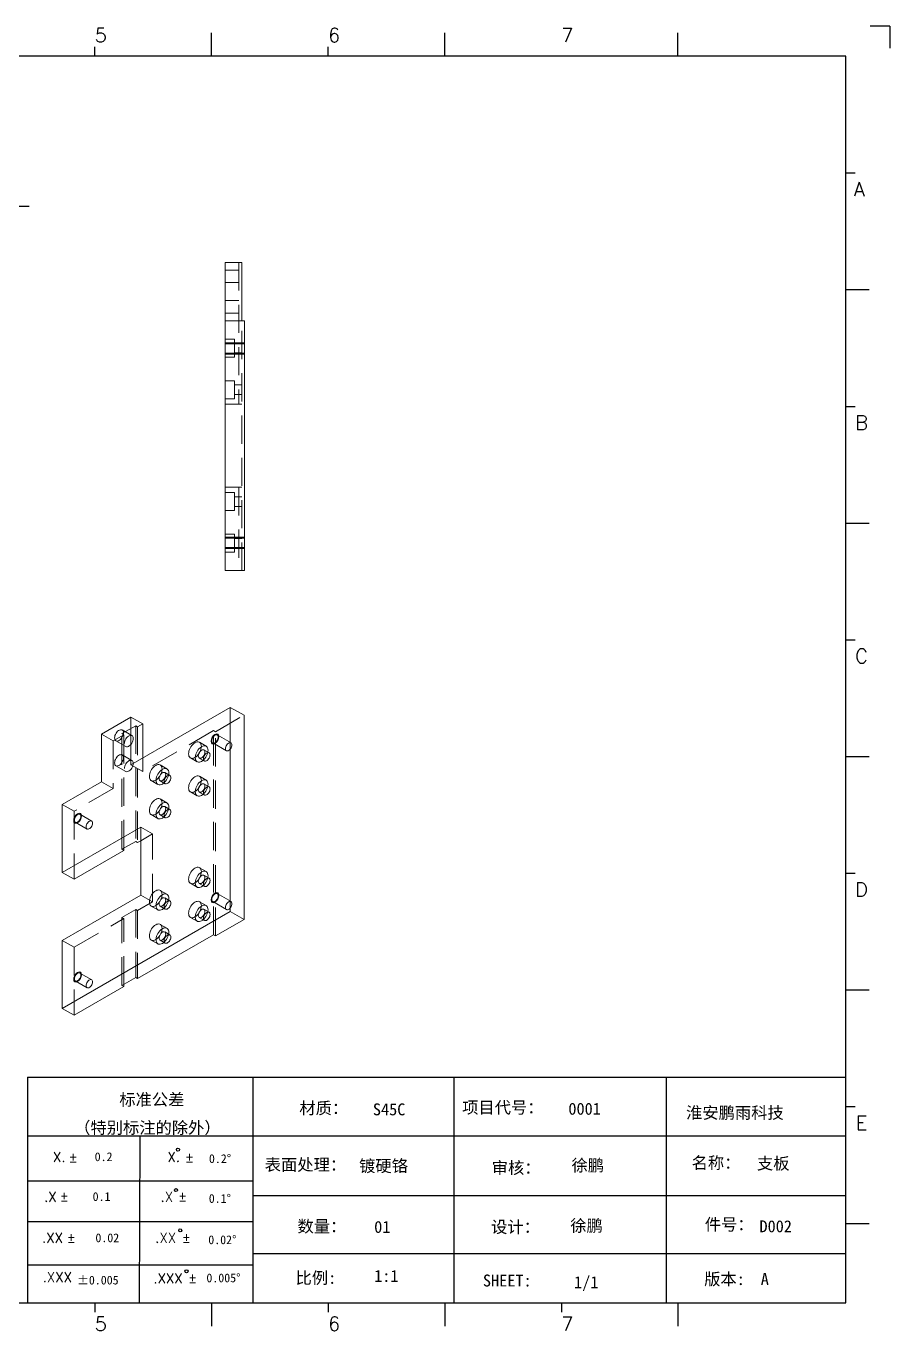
# Model space of a CAD drawing. Extents: x 83 to 30050, y -7164 to 695.
# Drawn here: x 13076.2 to 13387.5, y -3796 to -3326.2 of the extents above; entities that cross this region are included whole.
import ezdxf
from ezdxf.enums import TextEntityAlignment as Align

# ---------------------------------------------------------------- set-up
doc = ezdxf.new("R2010")
doc.units = 0
doc.header["$LTSCALE"] = 8
doc.header["$MEASUREMENT"] = 0
doc.linetypes.add('HIDDEN', pattern=[1.905, 1.27, -0.635])
doc.layers.get('0').update_dxf_attribs({"linetype": 'CONTINUOUS'})
doc.layers.add('41', color=3, linetype='CONTINUOUS')
doc.layers.add('dim', color=82, linetype='CONTINUOUS', lineweight=9)
doc.styles.add('SIMPLEX', font='SIMPLEX')
doc.styles.get("Standard").update_dxf_attribs({"font": '', "height": 4})
doc.styles.get('Standard').set_extended_font_data('SimSun')
doc.dimstyles.new('ISO-25', dxfattribs={"dimtxt": 6, "dimasz": 2.5, "dimexe": 1.25, "dimexo": 0.625, "dimtad": 1, "dimdec": 1, "dimzin": 1, "dimdsep": 46, "dimtxsty": 'Standard', "dimcen": 2.5, "dimadec": 0, "dimazin": 0, "dimtm": 1e-09, "dimtfac": 1, "dimtdec": 1, "dimtmove": 0, "dimatfit": 3, "dimfxl": 1, "dimtolj": 1, "dimtzin": 0, "dimarcsym": 0})

# ---------------------------------------------------------------- blocks, each defined once
blk = doc.blocks.new('A$C0BB32EA6')
at = {"layer": '41', "linetype": 'Continuous'}
for q in [(623.79, 437.94), (630.37, 430.59)]:
    blk.add_line((630.37, 437.94), q, dxfattribs=at)
at = {"layer": '41'}
for p, q in [((402.96, 427.84), (402.96, 435.66)), ((481.15, 427.84), (481.15, 435.66)), ((559.34, 427.84), (559.34, 435.66)), ((363.87, 427.84), (363.87, 430.97)), ((442.06, 427.84), (442.06, 430.97)), ((615.63, 427.84), (12.02, 427.84)), ((615.63, 10.32), (615.63, 427.84)), ((615.63, 388.75), (618.76, 388.75)), ((615.63, 349.66), (623.45, 349.66)), ((615.63, 310.56), (618.76, 310.56)), ((615.63, 271.47), (623.45, 271.47)), ((615.63, 232.37), (618.76, 232.37)), ((615.63, 193.28), (623.45, 193.28)), ((615.63, 154.18), (618.76, 154.18)), ((615.63, 115.09), (623.45, 115.09)), ((341.34, 85.85), (615.63, 85.85)), ((341.34, 85.85), (341.34, 10.32)), ((416.87, 85.85), (416.87, 10.32)), ((484.16, 85.85), (484.16, 10.32)), ((555.4, 85.7), (555.4, 10.17)), ((615.63, 76), (618.76, 76)), ((615.63, 66.14), (341.34, 66.14)), ((378.86, 10.02), (379.1, 65.84)), ((341.34, 51.12), (416.87, 51.12)), ((615.63, 46.17), (416.87, 46.17)), ((341.34, 37.5), (401.12, 37.5)), ((341.34, 37.5), (416.87, 37.5)), ((615.63, 36.9), (623.45, 36.9)), ((615.63, 26.74), (416.87, 26.74)), ((341.34, 23.05), (401.87, 23.05)), ((341.34, 23.05), (401.87, 23.05)), ((341.34, 23.05), (401.87, 23.05)), ((341.34, 23.05), (401.87, 23.05)), ((341.34, 23.05), (401.87, 23.05)), ((341.34, 23.05), (416.87, 23.05)), ((12.02, 10.32), (615.63, 10.32)), ((326.34, 10.32), (401.87, 10.32)), ((363.87, 10.32), (363.87, 7.19)), ((402.96, 10.32), (402.96, 2.5)), ((442.06, 10.32), (442.06, 7.19)), ((481.15, 10.32), (481.15, 2.5)), ((520.24, 10.32), (520.24, 7.19)), ((559.34, 10.32), (559.34, 2.5))]:
    blk.add_line(p, q, dxfattribs=at)
for centre in [(391.73, 61.61), (391.07, 48.04), (392.49, 34.54), (394.6, 20.83)]:
    blk.add_circle(centre, 0.516, dxfattribs=at)
at = {"layer": '41', "style": 'SIMPLEX'}
for s, height, p in [('5', 4.69, (363.87, 432.54)), ('6', 4.69, (442.06, 432.54)), ('7', 4.69, (520.24, 432.54)), ('A', 4.75, (618.27, 380.93)), ('B', 4.75, (618.72, 302.74)), ('C', 4.75, (618.72, 224.55)), ('D', 4.75, (618.72, 146.37)), ('E', 4.75, (618.95, 68.18)), ('X.', 3.284, (349.84, 57.49)), ('%%p', 3.284, (355.04, 57.36)), ('X.', 3.284, (388.21, 57.49)), ('%%p', 3.284, (394.07, 57.36)), ('.X', 3.284, (346.89, 44.16)), ('%%p', 3.284, (352.09, 44.33)), ('.X', 3.284, (385.9, 44.16)), ('%%p', 3.284, (391.76, 44.33)), ('.XX', 3.284, (346.2, 30.42)), ('%%p', 3.284, (354.44, 30.46)), ('.XX', 3.284, (384.11, 30.42)), ('%%p', 3.284, (393.01, 30.46)), ('.XXX', 3.284, (383.48, 16.83)), ('%%p', 3.284, (395.11, 16.95)), ('5', 4.69, (363.87, 0.87)), ('6', 4.69, (442.06, 0.87)), ('7', 4.69, (520.24, 0.87))]:
    blk.add_text(s, height=height, dxfattribs=at).set_placement(p)
at = {"layer": '41', "linetype": 'Continuous'}
for s, p in [('标准公差', (372.08, 76.36)), ('材质：', (432.42, 73.5)), ('项目代号：', (486.99, 73.71)), ('淮安鹏雨科技', (562.04, 71.96)), ('（特别标注的除外）', (356.94, 66.94)), ('表面处理：', (420.83, 54.55)), ('审核：', (496.9, 53.5)), ('名称：', (563.9, 55.18)), ('数量：', (431.79, 33.91)), ('设计：', (496.69, 33.7)), ('件号：', (568.32, 34.55)), ('比例:', (431.16, 16.65)), ('SHEET:', (493.95, 15.75)), ('1/1', (524.5, 15.18)), ('版本:', (568.11, 16.23))]:
    blk.add_text(s, height=4, dxfattribs=at).set_placement(p)
at = {"layer": '41'}
for s, p in [('0.2', (363.82, 57.75)), ('0.2%%D', (402.12, 57.11)), ('0.1', (363.14, 44.41)), ('0.1%%D', (402.07, 43.76)), ('0.02', (364.07, 30.58)), ('0.02%%D', (401.9, 29.93)), ('0.005%%D', (401.27, 17.16))]:
    blk.add_text(s, height=2.929, dxfattribs=at).set_placement(p)
at = {"layer": '41', "style": 'SIMPLEX'}
blk.add_text('.XXX', height=3.284, dxfattribs=at).set_placement((351.31, 18.87), align=Align.MIDDLE_CENTER)
at = {"layer": '41'}
blk.add_text('%%P0.005', height=2.929, dxfattribs=at).set_placement((364.87, 17.89), align=Align.MIDDLE_CENTER)
at = {"layer": '41', "linetype": 'Continuous'}
for tag, p in [('材质', (457.07, 73.08)), ('代号', (522.6, 73.29)), ('表面处理', (452.44, 54.13)), ('审核', (523.65, 54.34)), ('名称', (585.81, 54.97)), ('数量', (457.5, 33.7)), ('设计', (523.23, 34.13)), ('件号', (586.65, 33.91)), ('比例', (457.5, 17.28)), ('版本', (587.08, 16.23))]:
    blk.add_attdef(tag, p, '', height=4, dxfattribs=at)

msp = doc.modelspace()

# ---------------------------------------------------------------- linework, layer by layer
at = {"color": 7, "linetype": 'Continuous', "lineweight": 15}
for p, q in [((13147.928, -3411.258), (13153.928, -3411.258)), ((13147.928, -3411.258), (13147.928, -3432.258)), ((13153.928, -3411.258), (13153.928, -3432.258)), ((13147.928, -3522.258), (13147.928, -3432.258)), ((13147.928, -3432.258), (13154.928, -3432.258)), ((13154.928, -3432.258), (13154.928, -3522.258)), ((13147.928, -3522.258), (13154.928, -3522.258)), ((13103.434, -3581.123), (13114.04, -3574.999)), ((13149.82, -3571.492), (13114.04, -3592.147)), ((13114.04, -3574.999), (13114.04, -3592.147)), ((13114.04, -3574.999), (13118.283, -3577.449)), ((13149.82, -3644.98), (13149.82, -3571.492)), ((13149.82, -3571.492), (13154.77, -3574.349)), ((13154.77, -3574.349), (13154.77, -3647.838)), ((13118.283, -3577.449), (13118.283, -3589.698)), ((13103.434, -3598.27), (13103.434, -3581.123)), ((13089.292, -3606.434), (13103.434, -3598.27)), ((13089.292, -3606.434), (13089.292, -3630.93)), ((13117.576, -3614.602), (13089.292, -3630.93)), ((13117.576, -3639.098), (13117.576, -3614.602)), ((13115.737, -3619.745), (13110.788, -3622.603)), ((13111.495, -3623.011), (13111.495, -3622.195)), ((13115.737, -3619.745), (13116.445, -3620.154)), ((13117.576, -3619.5), (13116.445, -3620.154)), ((13111.495, -3623.011), (13093.534, -3633.379)), ((13111.495, -3623.011), (13110.788, -3622.603)), ((13093.534, -3633.379), (13089.292, -3630.93)), ((13089.292, -3655.426), (13117.576, -3639.098)), ((13089.292, -3679.923), (13149.82, -3644.98)), ((13149.82, -3644.98), (13154.77, -3647.838)), ((13154.77, -3647.838), (13144.517, -3653.757)), ((13116.445, -3669.146), (13143.81, -3653.349)), ((13144.517, -3653.757), (13143.81, -3653.349)), ((13089.292, -3655.426), (13089.292, -3679.923)), ((13115.737, -3668.738), (13110.788, -3671.595)), ((13115.737, -3668.738), (13116.445, -3669.146)), ((13093.534, -3682.372), (13111.495, -3672.003)), ((13111.495, -3672.003), (13110.788, -3671.595)), ((13111.495, -3672.003), (13111.495, -3671.187)), ((13089.292, -3679.923), (13093.534, -3682.372))]:
    msp.add_line(p, q, dxfattribs=at)
at = {"color": 7, "linetype": 'HIDDEN', "lineweight": 0}
for p, q in [((13152.928, -3414.008), (13147.928, -3414.008)), ((13152.928, -3411.258), (13152.928, -3462.258)), ((13147.928, -3418.508), (13152.928, -3418.508)), ((13152.928, -3425.008), (13147.928, -3425.008)), ((13147.928, -3429.508), (13152.928, -3429.508)), ((13153.928, -3522.258), (13153.928, -3432.258)), ((13151.328, -3438.858), (13147.928, -3438.858)), ((13151.328, -3442.108), (13151.328, -3438.858)), ((13154.928, -3440.608), (13147.928, -3440.608)), ((13153.928, -3440.408), (13151.328, -3440.408)), ((13151.328, -3445.358), (13151.328, -3442.108)), ((13151.328, -3443.808), (13153.928, -3443.808)), ((13147.928, -3443.908), (13154.928, -3443.908)), ((13147.928, -3445.358), (13151.328, -3445.358)), ((13151.328, -3453.858), (13147.928, -3453.858)), ((13151.328, -3457.108), (13151.328, -3453.858)), ((13153.928, -3455.408), (13151.328, -3455.408)), ((13151.328, -3460.358), (13151.328, -3457.108)), ((13147.928, -3460.358), (13151.328, -3460.358)), ((13153.928, -3462.258), (13147.928, -3462.258)), ((13151.328, -3458.808), (13153.928, -3458.808)), ((13153.928, -3492.258), (13147.928, -3492.258)), ((13151.328, -3494.158), (13147.928, -3494.158)), ((13151.328, -3497.408), (13151.328, -3494.158)), ((13152.928, -3492.258), (13152.928, -3522.258)), ((13153.928, -3495.708), (13151.328, -3495.708)), ((13151.328, -3500.658), (13151.328, -3497.408)), ((13151.328, -3499.108), (13153.928, -3499.108)), ((13147.928, -3500.658), (13151.328, -3500.658)), ((13151.328, -3509.158), (13147.928, -3509.158)), ((13151.328, -3512.408), (13151.328, -3509.158)), ((13154.928, -3510.608), (13147.928, -3510.608)), ((13147.928, -3513.908), (13154.928, -3513.908)), ((13153.928, -3510.708), (13151.328, -3510.708)), ((13151.328, -3515.658), (13151.328, -3512.408)), ((13151.328, -3514.108), (13153.928, -3514.108)), ((13147.928, -3515.658), (13151.328, -3515.658)), ((13144.517, -3580.268), (13154.77, -3574.349)), ((13110.788, -3580.959), (13115.737, -3578.102)), ((13114.388, -3581.665), (13110.852, -3579.624)), ((13115.737, -3578.102), (13115.737, -3619.745)), ((13115.737, -3578.102), (13116.445, -3578.51)), ((13118.283, -3577.449), (13116.445, -3578.51)), ((13116.445, -3578.51), (13116.445, -3620.154)), ((13143.81, -3579.86), (13118.283, -3594.596)), ((13143.81, -3653.349), (13143.81, -3579.86)), ((13144.517, -3580.268), (13143.81, -3579.86)), ((13103.434, -3581.123), (13107.676, -3583.572)), ((13111.495, -3581.367), (13107.676, -3583.572)), ((13107.676, -3583.572), (13107.676, -3600.719)), ((13108.602, -3583.521), (13112.138, -3585.562)), ((13110.788, -3580.959), (13111.495, -3581.367)), ((13110.788, -3622.603), (13110.788, -3580.959)), ((13111.495, -3622.195), (13111.495, -3581.367)), ((13141.121, -3585.456), (13138.717, -3584.068)), ((13143.48, -3584.27), (13148.429, -3587.128)), ((13144.517, -3653.757), (13144.517, -3580.268)), ((13150.079, -3584.27), (13145.13, -3581.412)), ((13114.388, -3590.647), (13110.852, -3588.606)), ((13142.185, -3587.859), (13140.346, -3586.798)), ((13108.602, -3592.503), (13112.138, -3594.544)), ((13114.04, -3592.147), (13118.283, -3594.596)), ((13118.283, -3589.698), (13118.283, -3594.596)), ((13126.979, -3593.62), (13124.575, -3592.232)), ((13135.467, -3589.697), (13137.871, -3591.085)), ((13138.646, -3589.742), (13140.485, -3590.804)), ((13107.676, -3600.719), (13103.434, -3598.27)), ((13121.325, -3597.861), (13123.729, -3599.249)), ((13124.504, -3597.907), (13126.343, -3598.968)), ((13128.043, -3596.023), (13126.204, -3594.962)), ((13141.121, -3597.704), (13138.717, -3596.316)), ((13107.676, -3600.719), (13093.534, -3608.883)), ((13135.467, -3601.945), (13137.871, -3603.333)), ((13138.646, -3601.991), (13140.485, -3603.052)), ((13142.185, -3600.107), (13140.346, -3599.046)), ((13093.534, -3608.883), (13089.292, -3606.434)), ((13126.979, -3605.868), (13124.575, -3604.48)), ((13128.043, -3608.271), (13126.204, -3607.21)), ((13093.534, -3608.883), (13093.534, -3633.379)), ((13093.982, -3612.844), (13098.225, -3615.294)), ((13099.875, -3612.436), (13095.632, -3609.986)), ((13121.325, -3610.109), (13123.729, -3611.497)), ((13124.504, -3610.155), (13126.343, -3611.216)), ((13121.819, -3617.051), (13117.576, -3614.602)), ((13121.819, -3617.051), (13117.576, -3619.5)), ((13121.819, -3641.547), (13121.819, -3617.051)), ((13141.121, -3630.61), (13138.717, -3629.222)), ((13135.467, -3634.852), (13137.871, -3636.24)), ((13138.646, -3634.897), (13140.485, -3635.959)), ((13142.185, -3633.014), (13140.346, -3631.953)), ((13121.819, -3641.547), (13117.576, -3639.098)), ((13126.979, -3638.774), (13124.575, -3637.386)), ((13128.043, -3641.178), (13126.204, -3640.117)), ((13150.079, -3641.427), (13145.13, -3638.57)), ((13110.788, -3647.099), (13115.737, -3644.242)), ((13115.737, -3644.242), (13115.737, -3668.738)), ((13116.445, -3644.65), (13115.737, -3644.242)), ((13116.445, -3644.65), (13121.819, -3641.547)), ((13116.445, -3644.65), (13116.445, -3669.146)), ((13121.325, -3643.016), (13123.729, -3644.404)), ((13124.504, -3643.061), (13126.343, -3644.123)), ((13141.121, -3642.858), (13138.717, -3641.47)), ((13142.185, -3645.262), (13140.346, -3644.201)), ((13143.48, -3641.428), (13148.429, -3644.285)), ((13093.534, -3657.876), (13111.495, -3647.507)), ((13110.788, -3647.099), (13111.495, -3647.507)), ((13110.788, -3671.595), (13110.788, -3647.099)), ((13111.495, -3671.187), (13111.495, -3647.507)), ((13126.979, -3651.022), (13124.575, -3649.635)), ((13135.467, -3647.1), (13137.871, -3648.488)), ((13138.646, -3647.145), (13140.485, -3648.207)), ((13121.325, -3655.264), (13123.729, -3656.652)), ((13128.043, -3653.426), (13126.204, -3652.365)), ((13093.534, -3657.876), (13089.292, -3655.426)), ((13093.534, -3657.876), (13093.534, -3682.372)), ((13124.504, -3655.309), (13126.343, -3656.371)), ((13099.875, -3669.593), (13095.632, -3667.144)), ((13093.982, -3670.002), (13098.225, -3672.451))]:
    msp.add_line(p, q, dxfattribs=at)
at = {"color": 7, "linetype": 'Continuous', "lineweight": 0}
for p, q in [((13147.928, -3440.258), (13153.928, -3440.258)), ((13147.928, -3440.258), (13154.928, -3440.258)), ((13147.928, -3444.258), (13153.928, -3444.258)), ((13147.928, -3444.258), (13154.928, -3444.258)), ((13147.928, -3510.258), (13153.928, -3510.258)), ((13147.928, -3510.258), (13154.928, -3510.258)), ((13147.928, -3514.258), (13153.928, -3514.258)), ((13147.928, -3514.258), (13154.928, -3514.258))]:
    msp.add_line(p, q, dxfattribs=at)
at = {"color": 7, "linetype": 'Continuous', "lineweight": 15, "flags": 128}
for points in [[(13111.318, -3580.654), (13111.283, -3580.292), (13111.181, -3579.986), (13111.014, -3579.749), (13110.792, -3579.592), (13110.523, -3579.522), (13110.219, -3579.541), (13109.893, -3579.649), (13109.561, -3579.841), (13109.235, -3580.109), (13108.932, -3580.44), (13108.662, -3580.821), (13108.44, -3581.235), (13108.274, -3581.664), (13108.171, -3582.089), (13108.136, -3582.491), (13108.171, -3582.853), (13108.274, -3583.159), (13108.44, -3583.395), (13108.662, -3583.552), (13108.932, -3583.623), (13109.235, -3583.603), (13109.561, -3583.495), (13109.893, -3583.303), (13110.219, -3583.036), (13110.523, -3582.704), (13110.792, -3582.323), (13111.014, -3581.909), (13111.181, -3581.48), (13111.283, -3581.056), (13111.318, -3580.654)], [(13139.39, -3585.556), (13139.355, -3585.115), (13139.252, -3584.728), (13139.082, -3584.407), (13138.853, -3584.16), (13138.569, -3583.997), (13138.241, -3583.921), (13137.878, -3583.935), (13137.491, -3584.038), (13137.092, -3584.229), (13136.693, -3584.499), (13136.306, -3584.842), (13135.943, -3585.247), (13135.615, -3585.702), (13135.332, -3586.193), (13135.102, -3586.704), (13134.933, -3587.221), (13134.829, -3587.728), (13134.794, -3588.209), (13134.829, -3588.65), (13134.933, -3589.037), (13135.102, -3589.358), (13135.332, -3589.604), (13135.615, -3589.768), (13135.943, -3589.844), (13136.306, -3589.83), (13136.693, -3589.726), (13137.092, -3589.536), (13137.491, -3589.265), (13137.878, -3588.922), (13138.241, -3588.517), (13138.569, -3588.062), (13138.853, -3587.572), (13139.082, -3587.06), (13139.252, -3586.543), (13139.355, -3586.037), (13139.39, -3585.556)], [(13145.471, -3582.168), (13145.437, -3581.865), (13145.338, -3581.619), (13145.178, -3581.444), (13144.967, -3581.35), (13144.718, -3581.343), (13144.445, -3581.422), (13144.164, -3581.585), (13143.891, -3581.82), (13143.642, -3582.115), (13143.431, -3582.452), (13143.272, -3582.811), (13143.172, -3583.173), (13143.138, -3583.515), (13143.172, -3583.818), (13143.272, -3584.064), (13143.431, -3584.239), (13143.642, -3584.333), (13143.891, -3584.34), (13144.164, -3584.26), (13144.445, -3584.097), (13144.718, -3583.862), (13144.967, -3583.567), (13145.178, -3583.23), (13145.338, -3582.871), (13145.437, -3582.51), (13145.471, -3582.168)], [(13111.318, -3589.636), (13111.283, -3589.274), (13111.181, -3588.968), (13111.014, -3588.731), (13110.792, -3588.574), (13110.523, -3588.504), (13110.219, -3588.523), (13109.893, -3588.631), (13109.561, -3588.823), (13109.235, -3589.091), (13108.932, -3589.422), (13108.662, -3589.803), (13108.44, -3590.217), (13108.274, -3590.646), (13108.171, -3591.071), (13108.136, -3591.473), (13108.171, -3591.835), (13108.274, -3592.14), (13108.44, -3592.377), (13108.662, -3592.534), (13108.932, -3592.604), (13109.235, -3592.585), (13109.561, -3592.477), (13109.893, -3592.285), (13110.219, -3592.018), (13110.523, -3591.686), (13110.792, -3591.305), (13111.014, -3590.891), (13111.181, -3590.462), (13111.283, -3590.038), (13111.318, -3589.636)], [(13125.248, -3593.72), (13125.213, -3593.279), (13125.109, -3592.892), (13124.94, -3592.571), (13124.71, -3592.324), (13124.427, -3592.161), (13124.099, -3592.085), (13123.736, -3592.099), (13123.349, -3592.203), (13122.95, -3592.393), (13122.551, -3592.663), (13122.164, -3593.006), (13121.801, -3593.411), (13121.473, -3593.866), (13121.19, -3594.357), (13120.96, -3594.868), (13120.79, -3595.385), (13120.687, -3595.892), (13120.652, -3596.373), (13120.687, -3596.814), (13120.79, -3597.201), (13120.96, -3597.522), (13121.19, -3597.768), (13121.473, -3597.932), (13121.801, -3598.008), (13122.164, -3597.994), (13122.551, -3597.89), (13122.95, -3597.7), (13123.349, -3597.429), (13123.736, -3597.086), (13124.099, -3596.681), (13124.427, -3596.227), (13124.71, -3595.736), (13124.94, -3595.224), (13125.109, -3594.707), (13125.213, -3594.201), (13125.248, -3593.72)], [(13139.39, -3597.804), (13139.355, -3597.363), (13139.252, -3596.976), (13139.082, -3596.655), (13138.853, -3596.408), (13138.569, -3596.245), (13138.241, -3596.169), (13137.878, -3596.183), (13137.491, -3596.287), (13137.092, -3596.477), (13136.693, -3596.747), (13136.306, -3597.09), (13135.943, -3597.496), (13135.615, -3597.95), (13135.332, -3598.441), (13135.102, -3598.952), (13134.933, -3599.469), (13134.829, -3599.976), (13134.794, -3600.457), (13134.829, -3600.898), (13134.933, -3601.285), (13135.102, -3601.606), (13135.332, -3601.853), (13135.615, -3602.016), (13135.943, -3602.092), (13136.306, -3602.078), (13136.693, -3601.974), (13137.092, -3601.784), (13137.491, -3601.513), (13137.878, -3601.17), (13138.241, -3600.765), (13138.569, -3600.311), (13138.853, -3599.82), (13139.082, -3599.308), (13139.252, -3598.791), (13139.355, -3598.285), (13139.39, -3597.804)], [(13125.248, -3605.968), (13125.213, -3605.527), (13125.109, -3605.14), (13124.94, -3604.819), (13124.71, -3604.572), (13124.427, -3604.409), (13124.099, -3604.333), (13123.736, -3604.347), (13123.349, -3604.451), (13122.95, -3604.641), (13122.551, -3604.911), (13122.164, -3605.255), (13121.801, -3605.66), (13121.473, -3606.114), (13121.19, -3606.605), (13120.96, -3607.117), (13120.79, -3607.634), (13120.687, -3608.14), (13120.652, -3608.621), (13120.687, -3609.062), (13120.79, -3609.449), (13120.96, -3609.77), (13121.19, -3610.017), (13121.473, -3610.18), (13121.801, -3610.256), (13122.164, -3610.242), (13122.551, -3610.138), (13122.95, -3609.948), (13123.349, -3609.678), (13123.736, -3609.334), (13124.099, -3608.929), (13124.427, -3608.475), (13124.71, -3607.984), (13124.94, -3607.472), (13125.109, -3606.955), (13125.213, -3606.449), (13125.248, -3605.968)], [(13095.974, -3610.742), (13095.94, -3610.439), (13095.84, -3610.193), (13095.68, -3610.018), (13095.47, -3609.924), (13095.221, -3609.917), (13094.948, -3609.997), (13094.666, -3610.159), (13094.393, -3610.394), (13094.144, -3610.689), (13093.934, -3611.026), (13093.774, -3611.386), (13093.674, -3611.747), (13093.64, -3612.089), (13093.674, -3612.392), (13093.774, -3612.638), (13093.934, -3612.813), (13094.144, -3612.907), (13094.393, -3612.914), (13094.666, -3612.834), (13094.948, -3612.672), (13095.221, -3612.436), (13095.47, -3612.142), (13095.68, -3611.805), (13095.84, -3611.445), (13095.94, -3611.084), (13095.974, -3610.742)], [(13139.39, -3630.71), (13139.355, -3630.27), (13139.252, -3629.883), (13139.082, -3629.561), (13138.853, -3629.315), (13138.569, -3629.151), (13138.241, -3629.075), (13137.878, -3629.09), (13137.491, -3629.193), (13137.092, -3629.383), (13136.693, -3629.654), (13136.306, -3629.997), (13135.943, -3630.402), (13135.615, -3630.857), (13135.332, -3631.347), (13135.102, -3631.859), (13134.933, -3632.376), (13134.829, -3632.883), (13134.794, -3633.364), (13134.829, -3633.804), (13134.933, -3634.191), (13135.102, -3634.513), (13135.332, -3634.759), (13135.615, -3634.923), (13135.943, -3634.999), (13136.306, -3634.984), (13136.693, -3634.881), (13137.092, -3634.691), (13137.491, -3634.42), (13137.878, -3634.077), (13138.241, -3633.672), (13138.569, -3633.217), (13138.853, -3632.727), (13139.082, -3632.215), (13139.252, -3631.698), (13139.355, -3631.191), (13139.39, -3630.71)], [(13125.248, -3638.874), (13125.213, -3638.434), (13125.109, -3638.047), (13124.94, -3637.725), (13124.71, -3637.479), (13124.427, -3637.315), (13124.099, -3637.24), (13123.736, -3637.254), (13123.349, -3637.357), (13122.95, -3637.547), (13122.551, -3637.818), (13122.164, -3638.161), (13121.801, -3638.566), (13121.473, -3639.021), (13121.19, -3639.512), (13120.96, -3640.023), (13120.79, -3640.54), (13120.687, -3641.047), (13120.652, -3641.528), (13120.687, -3641.968), (13120.79, -3642.355), (13120.96, -3642.677), (13121.19, -3642.923), (13121.473, -3643.087), (13121.801, -3643.163), (13122.164, -3643.149), (13122.551, -3643.045), (13122.95, -3642.855), (13123.349, -3642.584), (13123.736, -3642.241), (13124.099, -3641.836), (13124.427, -3641.381), (13124.71, -3640.891), (13124.94, -3640.379), (13125.109, -3639.862), (13125.213, -3639.355), (13125.248, -3638.874)], [(13145.471, -3639.325), (13145.437, -3639.023), (13145.338, -3638.776), (13145.178, -3638.601), (13144.967, -3638.508), (13144.718, -3638.5), (13144.445, -3638.58), (13144.164, -3638.743), (13143.891, -3638.978), (13143.642, -3639.273), (13143.431, -3639.61), (13143.272, -3639.969), (13143.172, -3640.331), (13143.138, -3640.673), (13143.172, -3640.975), (13143.272, -3641.221), (13143.431, -3641.397), (13143.642, -3641.49), (13143.891, -3641.498), (13144.164, -3641.418), (13144.445, -3641.255), (13144.718, -3641.02), (13144.967, -3640.725), (13145.178, -3640.388), (13145.338, -3640.029), (13145.437, -3639.667), (13145.471, -3639.325)], [(13139.39, -3642.958), (13139.355, -3642.518), (13139.252, -3642.131), (13139.082, -3641.809), (13138.853, -3641.563), (13138.569, -3641.399), (13138.241, -3641.324), (13137.878, -3641.338), (13137.491, -3641.441), (13137.092, -3641.631), (13136.693, -3641.902), (13136.306, -3642.245), (13135.943, -3642.65), (13135.615, -3643.105), (13135.332, -3643.596), (13135.102, -3644.107), (13134.933, -3644.624), (13134.829, -3645.131), (13134.794, -3645.612), (13134.829, -3646.052), (13134.933, -3646.439), (13135.102, -3646.761), (13135.332, -3647.007), (13135.615, -3647.171), (13135.943, -3647.247), (13136.306, -3647.233), (13136.693, -3647.129), (13137.092, -3646.939), (13137.491, -3646.668), (13137.878, -3646.325), (13138.241, -3645.92), (13138.569, -3645.465), (13138.853, -3644.975), (13139.082, -3644.463), (13139.252, -3643.946), (13139.355, -3643.439), (13139.39, -3642.958)], [(13125.248, -3651.123), (13125.213, -3650.682), (13125.109, -3650.295), (13124.94, -3649.973), (13124.71, -3649.727), (13124.427, -3649.564), (13124.099, -3649.488), (13123.736, -3649.502), (13123.349, -3649.605), (13122.95, -3649.795), (13122.551, -3650.066), (13122.164, -3650.409), (13121.801, -3650.814), (13121.473, -3651.269), (13121.19, -3651.76), (13120.96, -3652.271), (13120.79, -3652.788), (13120.687, -3653.295), (13120.652, -3653.776), (13120.687, -3654.217), (13120.79, -3654.604), (13120.96, -3654.925), (13121.19, -3655.171), (13121.473, -3655.335), (13121.801, -3655.411), (13122.164, -3655.397), (13122.551, -3655.293), (13122.95, -3655.103), (13123.349, -3654.832), (13123.736, -3654.489), (13124.099, -3654.084), (13124.427, -3653.629), (13124.71, -3653.139), (13124.94, -3652.627), (13125.109, -3652.11), (13125.213, -3651.604), (13125.248, -3651.123)], [(13095.974, -3667.9), (13095.94, -3667.597), (13095.84, -3667.351), (13095.68, -3667.176), (13095.47, -3667.082), (13095.221, -3667.075), (13094.948, -3667.155), (13094.666, -3667.317), (13094.393, -3667.552), (13094.144, -3667.847), (13093.934, -3668.184), (13093.774, -3668.544), (13093.674, -3668.905), (13093.64, -3669.247), (13093.674, -3669.55), (13093.774, -3669.796), (13093.934, -3669.971), (13094.144, -3670.065), (13094.393, -3670.072), (13094.666, -3669.992), (13094.948, -3669.83), (13095.221, -3669.594), (13095.47, -3669.299), (13095.68, -3668.963), (13095.84, -3668.603), (13095.94, -3668.242), (13095.974, -3667.9)]]:
    msp.add_lwpolyline(points, dxfattribs=at)
at = {"color": 7, "linetype": 'HIDDEN', "lineweight": 0, "flags": 128}
for points in [[(13111.672, -3584.532), (13111.706, -3584.13), (13111.809, -3583.705), (13111.975, -3583.276), (13112.198, -3582.862), (13112.467, -3582.481), (13112.771, -3582.15), (13113.096, -3581.882), (13113.429, -3581.69), (13113.754, -3581.582), (13114.058, -3581.563), (13114.327, -3581.633), (13114.55, -3581.79), (13114.716, -3582.027), (13114.819, -3582.333), (13114.854, -3582.695), (13114.819, -3583.097), (13114.716, -3583.521), (13114.55, -3583.95), (13114.327, -3584.364), (13114.058, -3584.745), (13113.754, -3585.077), (13113.429, -3585.344), (13113.096, -3585.536), (13112.771, -3585.644), (13112.467, -3585.664), (13112.198, -3585.593), (13111.975, -3585.436), (13111.809, -3585.2), (13111.706, -3584.894), (13111.672, -3584.532)], [(13150.421, -3585.025), (13150.387, -3584.722), (13150.287, -3584.476), (13150.128, -3584.301), (13149.917, -3584.207), (13149.668, -3584.2), (13149.395, -3584.28), (13149.114, -3584.442), (13148.841, -3584.678), (13148.592, -3584.972), (13148.381, -3585.309), (13148.221, -3585.669), (13148.122, -3586.03), (13148.088, -3586.372), (13148.122, -3586.675), (13148.221, -3586.921), (13148.381, -3587.096), (13148.592, -3587.19), (13148.841, -3587.197), (13149.114, -3587.117), (13149.395, -3586.955), (13149.668, -3586.719), (13149.917, -3586.425), (13150.128, -3586.088), (13150.287, -3585.728), (13150.387, -3585.367), (13150.421, -3585.025)], [(13137.201, -3589.47), (13137.198, -3589.597), (13137.233, -3590.038), (13137.337, -3590.424), (13137.506, -3590.746), (13137.736, -3590.992), (13138.019, -3591.156), (13138.347, -3591.232), (13138.71, -3591.218), (13139.097, -3591.114), (13139.496, -3590.924), (13139.895, -3590.653), (13140.282, -3590.31), (13140.645, -3589.905), (13140.973, -3589.45), (13141.257, -3588.96), (13141.486, -3588.448), (13141.656, -3587.931), (13141.759, -3587.425), (13141.794, -3586.944), (13141.794, -3586.944)], [(13138.415, -3588.289), (13138.329, -3588.612), (13138.294, -3588.964), (13138.329, -3589.276), (13138.432, -3589.53), (13138.596, -3589.71), (13138.813, -3589.807), (13139.07, -3589.814), (13139.351, -3589.732), (13139.641, -3589.565), (13139.923, -3589.322), (13140.179, -3589.018), (13140.396, -3588.671), (13140.561, -3588.301), (13140.663, -3587.929), (13140.698, -3587.576), (13140.698, -3587.576)], [(13140.698, -3587.576), (13140.663, -3587.264), (13140.561, -3587.011), (13140.396, -3586.83), (13140.179, -3586.734), (13139.923, -3586.726), (13139.641, -3586.809), (13139.351, -3586.976), (13139.07, -3587.218), (13138.972, -3587.324)], [(13141.794, -3586.944), (13141.759, -3586.503), (13141.656, -3586.116), (13141.486, -3585.794), (13141.257, -3585.548), (13140.973, -3585.385), (13140.645, -3585.309), (13140.282, -3585.323), (13139.895, -3585.426), (13139.496, -3585.616), (13139.388, -3585.682)], [(13140.133, -3590.025), (13140.168, -3589.673), (13140.27, -3589.301), (13140.435, -3588.93), (13140.652, -3588.583), (13140.908, -3588.28), (13141.19, -3588.037), (13141.48, -3587.87), (13141.761, -3587.788), (13142.018, -3587.795), (13142.235, -3587.892), (13142.399, -3588.072), (13142.502, -3588.326), (13142.537, -3588.638), (13142.502, -3588.99), (13142.399, -3589.362), (13142.235, -3589.733), (13142.018, -3590.08), (13141.761, -3590.383), (13141.48, -3590.626), (13141.19, -3590.793), (13140.908, -3590.876), (13140.652, -3590.868), (13140.435, -3590.771), (13140.27, -3590.591), (13140.168, -3590.338), (13140.133, -3590.025)], [(13111.672, -3593.514), (13111.706, -3593.112), (13111.809, -3592.687), (13111.975, -3592.258), (13112.198, -3591.844), (13112.467, -3591.463), (13112.771, -3591.132), (13113.096, -3590.864), (13113.429, -3590.672), (13113.754, -3590.564), (13114.058, -3590.545), (13114.327, -3590.615), (13114.55, -3590.772), (13114.716, -3591.009), (13114.819, -3591.315), (13114.854, -3591.677), (13114.819, -3592.079), (13114.716, -3592.503), (13114.55, -3592.932), (13114.327, -3593.346), (13114.058, -3593.727), (13113.754, -3594.059), (13113.429, -3594.326), (13113.096, -3594.518), (13112.771, -3594.626), (13112.467, -3594.645), (13112.198, -3594.575), (13111.975, -3594.418), (13111.809, -3594.182), (13111.706, -3593.876), (13111.672, -3593.514)], [(13127.652, -3595.108), (13127.617, -3594.667), (13127.514, -3594.28), (13127.344, -3593.958), (13127.115, -3593.712), (13126.831, -3593.549), (13126.503, -3593.473), (13126.14, -3593.487), (13125.753, -3593.59), (13125.354, -3593.781), (13125.246, -3593.846)], [(13123.059, -3597.634), (13123.056, -3597.761), (13123.091, -3598.202), (13123.195, -3598.589), (13123.364, -3598.91), (13123.594, -3599.156), (13123.877, -3599.32), (13124.205, -3599.396), (13124.568, -3599.382), (13124.955, -3599.278), (13125.354, -3599.088), (13125.753, -3598.817), (13126.14, -3598.474), (13126.503, -3598.069), (13126.831, -3597.614), (13127.115, -3597.124), (13127.344, -3596.612), (13127.514, -3596.095), (13127.617, -3595.589), (13127.652, -3595.108), (13127.652, -3595.108)], [(13124.272, -3596.453), (13124.187, -3596.776), (13124.152, -3597.128), (13124.187, -3597.44), (13124.29, -3597.694), (13124.454, -3597.874), (13124.671, -3597.971), (13124.928, -3597.978), (13125.209, -3597.896), (13125.499, -3597.729), (13125.78, -3597.486), (13126.037, -3597.182), (13126.254, -3596.835), (13126.419, -3596.465), (13126.521, -3596.093), (13126.556, -3595.74), (13126.556, -3595.74)], [(13126.556, -3595.74), (13126.521, -3595.428), (13126.419, -3595.175), (13126.254, -3594.994), (13126.037, -3594.898), (13125.78, -3594.89), (13125.499, -3594.973), (13125.209, -3595.14), (13124.928, -3595.382), (13124.83, -3595.488)], [(13125.991, -3598.19), (13126.025, -3597.837), (13126.128, -3597.465), (13126.293, -3597.095), (13126.51, -3596.747), (13126.766, -3596.444), (13127.048, -3596.201), (13127.338, -3596.034), (13127.619, -3595.952), (13127.875, -3595.959), (13128.092, -3596.056), (13128.257, -3596.236), (13128.36, -3596.49), (13128.395, -3596.802), (13128.36, -3597.154), (13128.257, -3597.526), (13128.092, -3597.897), (13127.875, -3598.244), (13127.619, -3598.547), (13127.338, -3598.79), (13127.048, -3598.957), (13126.766, -3599.04), (13126.51, -3599.032), (13126.293, -3598.936), (13126.128, -3598.755), (13126.025, -3598.502), (13125.991, -3598.19)], [(13141.794, -3599.192), (13141.759, -3598.751), (13141.656, -3598.364), (13141.486, -3598.043), (13141.257, -3597.796), (13140.973, -3597.633), (13140.645, -3597.557), (13140.282, -3597.571), (13139.895, -3597.674), (13139.496, -3597.865), (13139.388, -3597.93)], [(13137.201, -3601.719), (13137.198, -3601.845), (13137.233, -3602.286), (13137.337, -3602.673), (13137.506, -3602.994), (13137.736, -3603.24), (13138.019, -3603.404), (13138.347, -3603.48), (13138.71, -3603.466), (13139.097, -3603.362), (13139.496, -3603.172), (13139.895, -3602.901), (13140.282, -3602.558), (13140.645, -3602.153), (13140.973, -3601.698), (13141.257, -3601.208), (13141.486, -3600.696), (13141.656, -3600.179), (13141.759, -3599.673), (13141.794, -3599.192), (13141.794, -3599.192)], [(13138.415, -3600.537), (13138.329, -3600.86), (13138.294, -3601.212), (13138.329, -3601.524), (13138.432, -3601.778), (13138.596, -3601.958), (13138.813, -3602.055), (13139.07, -3602.062), (13139.351, -3601.98), (13139.641, -3601.813), (13139.923, -3601.57), (13140.179, -3601.267), (13140.396, -3600.919), (13140.561, -3600.549), (13140.663, -3600.177), (13140.698, -3599.824), (13140.698, -3599.824)], [(13140.698, -3599.824), (13140.663, -3599.512), (13140.561, -3599.259), (13140.396, -3599.078), (13140.179, -3598.982), (13139.923, -3598.974), (13139.641, -3599.057), (13139.351, -3599.224), (13139.07, -3599.466), (13138.972, -3599.572)], [(13140.133, -3602.274), (13140.168, -3601.921), (13140.27, -3601.549), (13140.435, -3601.179), (13140.652, -3600.831), (13140.908, -3600.528), (13141.19, -3600.285), (13141.48, -3600.118), (13141.761, -3600.036), (13142.018, -3600.043), (13142.235, -3600.14), (13142.399, -3600.32), (13142.502, -3600.574), (13142.537, -3600.886), (13142.502, -3601.238), (13142.399, -3601.61), (13142.235, -3601.981), (13142.018, -3602.328), (13141.761, -3602.631), (13141.48, -3602.874), (13141.19, -3603.041), (13140.908, -3603.124), (13140.652, -3603.116), (13140.435, -3603.02), (13140.27, -3602.839), (13140.168, -3602.586), (13140.133, -3602.274)], [(13123.059, -3609.883), (13123.056, -3610.009), (13123.091, -3610.45), (13123.195, -3610.837), (13123.364, -3611.158), (13123.594, -3611.404), (13123.877, -3611.568), (13124.205, -3611.644), (13124.568, -3611.63), (13124.955, -3611.526), (13125.354, -3611.336), (13125.753, -3611.065), (13126.14, -3610.722), (13126.503, -3610.317), (13126.831, -3609.863), (13127.115, -3609.372), (13127.344, -3608.86), (13127.514, -3608.343), (13127.617, -3607.837), (13127.652, -3607.356), (13127.652, -3607.356)], [(13124.272, -3608.701), (13124.187, -3609.024), (13124.152, -3609.376), (13124.187, -3609.688), (13124.29, -3609.942), (13124.454, -3610.122), (13124.671, -3610.219), (13124.928, -3610.226), (13125.209, -3610.144), (13125.499, -3609.977), (13125.78, -3609.734), (13126.037, -3609.431), (13126.254, -3609.083), (13126.419, -3608.713), (13126.521, -3608.341), (13126.556, -3607.988)], [(13126.556, -3607.988), (13126.521, -3607.676), (13126.419, -3607.423), (13126.254, -3607.242), (13126.037, -3607.146), (13125.78, -3607.138), (13125.499, -3607.221), (13125.209, -3607.388), (13124.928, -3607.631), (13124.83, -3607.736)], [(13127.652, -3607.356), (13127.617, -3606.915), (13127.514, -3606.528), (13127.344, -3606.207), (13127.115, -3605.96), (13126.831, -3605.797), (13126.503, -3605.721), (13126.14, -3605.735), (13125.753, -3605.839), (13125.354, -3606.029), (13125.246, -3606.094)], [(13125.991, -3610.438), (13126.025, -3610.085), (13126.128, -3609.713), (13126.293, -3609.343), (13126.51, -3608.996), (13126.766, -3608.692), (13127.048, -3608.449), (13127.338, -3608.282), (13127.619, -3608.2), (13127.875, -3608.207), (13128.092, -3608.304), (13128.257, -3608.484), (13128.36, -3608.738), (13128.395, -3609.05), (13128.36, -3609.402), (13128.257, -3609.774), (13128.092, -3610.145), (13127.875, -3610.492), (13127.619, -3610.796), (13127.338, -3611.038), (13127.048, -3611.205), (13126.766, -3611.288), (13126.51, -3611.28), (13126.293, -3611.184), (13126.128, -3611.003), (13126.025, -3610.75), (13125.991, -3610.438)], [(13097.883, -3614.538), (13097.917, -3614.196), (13098.017, -3613.835), (13098.176, -3613.475), (13098.387, -3613.138), (13098.636, -3612.844), (13098.909, -3612.608), (13099.19, -3612.446), (13099.463, -3612.366), (13099.713, -3612.373), (13099.923, -3612.467), (13100.083, -3612.642), (13100.183, -3612.888), (13100.216, -3613.191), (13100.183, -3613.533), (13100.083, -3613.894), (13099.923, -3614.254), (13099.713, -3614.591), (13099.463, -3614.886), (13099.19, -3615.121), (13098.909, -3615.283), (13098.636, -3615.363), (13098.387, -3615.356), (13098.176, -3615.262), (13098.017, -3615.087), (13097.917, -3614.841), (13097.883, -3614.538)], [(13141.794, -3632.098), (13141.759, -3631.658), (13141.656, -3631.271), (13141.486, -3630.949), (13141.257, -3630.703), (13140.973, -3630.539), (13140.645, -3630.463), (13140.282, -3630.477), (13139.895, -3630.581), (13139.496, -3630.771), (13139.388, -3630.837)], [(13137.201, -3634.625), (13137.198, -3634.752), (13137.233, -3635.192), (13137.337, -3635.579), (13137.506, -3635.901), (13137.736, -3636.147), (13138.019, -3636.311), (13138.347, -3636.386), (13138.71, -3636.372), (13139.097, -3636.269), (13139.496, -3636.079), (13139.895, -3635.808), (13140.282, -3635.465), (13140.645, -3635.06), (13140.973, -3634.605), (13141.257, -3634.114), (13141.486, -3633.603), (13141.656, -3633.086), (13141.759, -3632.579), (13141.794, -3632.098), (13141.794, -3632.098)], [(13138.415, -3633.444), (13138.329, -3633.766), (13138.294, -3634.119), (13138.329, -3634.431), (13138.432, -3634.684), (13138.596, -3634.865), (13138.813, -3634.962), (13139.07, -3634.969), (13139.351, -3634.887), (13139.641, -3634.719), (13139.923, -3634.477), (13140.179, -3634.173), (13140.396, -3633.826), (13140.561, -3633.456), (13140.663, -3633.083), (13140.698, -3632.731), (13140.698, -3632.731)], [(13140.698, -3632.731), (13140.663, -3632.419), (13140.561, -3632.165), (13140.396, -3631.985), (13140.179, -3631.888), (13139.923, -3631.881), (13139.641, -3631.963), (13139.351, -3632.131), (13139.07, -3632.373), (13138.972, -3632.479)], [(13140.133, -3635.18), (13140.168, -3634.828), (13140.27, -3634.456), (13140.435, -3634.085), (13140.652, -3633.738), (13140.908, -3633.434), (13141.19, -3633.192), (13141.48, -3633.025), (13141.761, -3632.942), (13142.018, -3632.95), (13142.235, -3633.046), (13142.399, -3633.227), (13142.502, -3633.48), (13142.537, -3633.792), (13142.502, -3634.145), (13142.399, -3634.517), (13142.235, -3634.887), (13142.018, -3635.234), (13141.761, -3635.538), (13141.48, -3635.781), (13141.19, -3635.948), (13140.908, -3636.03), (13140.652, -3636.023), (13140.435, -3635.926), (13140.27, -3635.746), (13140.168, -3635.492), (13140.133, -3635.18)], [(13123.059, -3642.789), (13123.056, -3642.916), (13123.091, -3643.356), (13123.195, -3643.743), (13123.364, -3644.065), (13123.594, -3644.311), (13123.877, -3644.475), (13124.205, -3644.551), (13124.568, -3644.536), (13124.955, -3644.433), (13125.354, -3644.243), (13125.753, -3643.972), (13126.14, -3643.629), (13126.503, -3643.224), (13126.831, -3642.769), (13127.115, -3642.279), (13127.344, -3641.767), (13127.514, -3641.25), (13127.617, -3640.743), (13127.652, -3640.262), (13127.652, -3640.262)], [(13124.272, -3641.608), (13124.187, -3641.931), (13124.152, -3642.283), (13124.187, -3642.595), (13124.29, -3642.849), (13124.454, -3643.029), (13124.671, -3643.126), (13124.928, -3643.133), (13125.209, -3643.051), (13125.499, -3642.883), (13125.78, -3642.641), (13126.037, -3642.337), (13126.254, -3641.99), (13126.419, -3641.62), (13126.521, -3641.247), (13126.556, -3640.895)], [(13126.556, -3640.895), (13126.521, -3640.583), (13126.419, -3640.329), (13126.254, -3640.149), (13126.037, -3640.052), (13125.78, -3640.045), (13125.499, -3640.127), (13125.209, -3640.295), (13124.928, -3640.537), (13124.83, -3640.643)], [(13127.652, -3640.262), (13127.617, -3639.822), (13127.514, -3639.435), (13127.344, -3639.113), (13127.115, -3638.867), (13126.831, -3638.703), (13126.503, -3638.627), (13126.14, -3638.642), (13125.753, -3638.745), (13125.354, -3638.935), (13125.246, -3639.001)], [(13125.991, -3643.344), (13126.025, -3642.992), (13126.128, -3642.62), (13126.293, -3642.249), (13126.51, -3641.902), (13126.766, -3641.598), (13127.048, -3641.356), (13127.338, -3641.189), (13127.619, -3641.106), (13127.875, -3641.114), (13128.092, -3641.21), (13128.257, -3641.391), (13128.36, -3641.644), (13128.395, -3641.956), (13128.36, -3642.309), (13128.257, -3642.681), (13128.092, -3643.051), (13127.875, -3643.399), (13127.619, -3643.702), (13127.338, -3643.945), (13127.048, -3644.112), (13126.766, -3644.194), (13126.51, -3644.187), (13126.293, -3644.09), (13126.128, -3643.91), (13126.025, -3643.656), (13125.991, -3643.344)], [(13137.201, -3646.873), (13137.198, -3647), (13137.233, -3647.44), (13137.337, -3647.827), (13137.506, -3648.149), (13137.736, -3648.395), (13138.019, -3648.559), (13138.347, -3648.635), (13138.71, -3648.62), (13139.097, -3648.517), (13139.496, -3648.327), (13139.895, -3648.056), (13140.282, -3647.713), (13140.645, -3647.308), (13140.973, -3646.853), (13141.257, -3646.363), (13141.486, -3645.851), (13141.656, -3645.334), (13141.759, -3644.827), (13141.794, -3644.346), (13141.794, -3644.346)], [(13138.415, -3645.692), (13138.329, -3646.015), (13138.294, -3646.367), (13138.329, -3646.679), (13138.432, -3646.933), (13138.596, -3647.113), (13138.813, -3647.21), (13139.07, -3647.217), (13139.351, -3647.135), (13139.641, -3646.967), (13139.923, -3646.725), (13140.179, -3646.421), (13140.396, -3646.074), (13140.561, -3645.704), (13140.663, -3645.331), (13140.698, -3644.979), (13140.698, -3644.979)], [(13140.698, -3644.979), (13140.663, -3644.667), (13140.561, -3644.413), (13140.396, -3644.233), (13140.179, -3644.136), (13139.923, -3644.129), (13139.641, -3644.211), (13139.351, -3644.379), (13139.07, -3644.621), (13138.972, -3644.727)], [(13141.794, -3644.346), (13141.759, -3643.906), (13141.656, -3643.519), (13141.486, -3643.197), (13141.257, -3642.951), (13140.973, -3642.787), (13140.645, -3642.711), (13140.282, -3642.726), (13139.895, -3642.829), (13139.496, -3643.019), (13139.388, -3643.085)], [(13140.133, -3647.428), (13140.168, -3647.076), (13140.27, -3646.704), (13140.435, -3646.333), (13140.652, -3645.986), (13140.908, -3645.683), (13141.19, -3645.44), (13141.48, -3645.273), (13141.761, -3645.19), (13142.018, -3645.198), (13142.235, -3645.294), (13142.399, -3645.475), (13142.502, -3645.728), (13142.537, -3646.04), (13142.502, -3646.393), (13142.399, -3646.765), (13142.235, -3647.135), (13142.018, -3647.483), (13141.761, -3647.786), (13141.48, -3648.029), (13141.19, -3648.196), (13140.908, -3648.278), (13140.652, -3648.271), (13140.435, -3648.174), (13140.27, -3647.994), (13140.168, -3647.74), (13140.133, -3647.428)], [(13150.421, -3642.183), (13150.387, -3641.88), (13150.287, -3641.634), (13150.128, -3641.459), (13149.917, -3641.365), (13149.668, -3641.358), (13149.395, -3641.438), (13149.114, -3641.6), (13148.841, -3641.835), (13148.592, -3642.13), (13148.381, -3642.467), (13148.221, -3642.827), (13148.122, -3643.188), (13148.088, -3643.53), (13148.122, -3643.833), (13148.221, -3644.079), (13148.381, -3644.254), (13148.592, -3644.348), (13148.841, -3644.355), (13149.114, -3644.275), (13149.395, -3644.113), (13149.668, -3643.877), (13149.917, -3643.583), (13150.128, -3643.246), (13150.287, -3642.886), (13150.387, -3642.525), (13150.421, -3642.183)], [(13123.059, -3655.037), (13123.056, -3655.164), (13123.091, -3655.604), (13123.195, -3655.991), (13123.364, -3656.313), (13123.594, -3656.559), (13123.877, -3656.723), (13124.205, -3656.799), (13124.568, -3656.785), (13124.955, -3656.681), (13125.354, -3656.491), (13125.753, -3656.22), (13126.14, -3655.877), (13126.503, -3655.472), (13126.831, -3655.017), (13127.115, -3654.527), (13127.344, -3654.015), (13127.514, -3653.498), (13127.617, -3652.991), (13127.652, -3652.51)], [(13124.272, -3653.856), (13124.187, -3654.179), (13124.152, -3654.531), (13124.187, -3654.843), (13124.29, -3655.097), (13124.454, -3655.277), (13124.671, -3655.374), (13124.928, -3655.381), (13125.209, -3655.299), (13125.499, -3655.131), (13125.78, -3654.889), (13126.037, -3654.585), (13126.254, -3654.238), (13126.419, -3653.868), (13126.521, -3653.496), (13126.556, -3653.143), (13126.556, -3653.143)], [(13126.556, -3653.143), (13126.521, -3652.831), (13126.419, -3652.578), (13126.254, -3652.397), (13126.037, -3652.3), (13125.78, -3652.293), (13125.499, -3652.375), (13125.209, -3652.543), (13124.928, -3652.785), (13124.83, -3652.891)], [(13127.652, -3652.51), (13127.617, -3652.07), (13127.514, -3651.683), (13127.344, -3651.361), (13127.115, -3651.115), (13126.831, -3650.951), (13126.503, -3650.876), (13126.14, -3650.89), (13125.753, -3650.993), (13125.354, -3651.183), (13125.246, -3651.249)], [(13125.991, -3655.592), (13126.025, -3655.24), (13126.128, -3654.868), (13126.293, -3654.497), (13126.51, -3654.15), (13126.766, -3653.847), (13127.048, -3653.604), (13127.338, -3653.437), (13127.619, -3653.354), (13127.875, -3653.362), (13128.092, -3653.459), (13128.257, -3653.639), (13128.36, -3653.892), (13128.395, -3654.204), (13128.36, -3654.557), (13128.257, -3654.929), (13128.092, -3655.299), (13127.875, -3655.647), (13127.619, -3655.95), (13127.338, -3656.193), (13127.048, -3656.36), (13126.766, -3656.442), (13126.51, -3656.435), (13126.293, -3656.338), (13126.128, -3656.158), (13126.025, -3655.904), (13125.991, -3655.592)], [(13097.883, -3671.696), (13097.917, -3671.354), (13098.017, -3670.993), (13098.176, -3670.633), (13098.387, -3670.296), (13098.636, -3670.002), (13098.909, -3669.766), (13099.19, -3669.604), (13099.463, -3669.524), (13099.713, -3669.531), (13099.923, -3669.625), (13100.083, -3669.8), (13100.183, -3670.046), (13100.216, -3670.349), (13100.183, -3670.691), (13100.083, -3671.052), (13099.923, -3671.412), (13099.713, -3671.749), (13099.463, -3672.043), (13099.19, -3672.279), (13098.909, -3672.441), (13098.636, -3672.521), (13098.387, -3672.514), (13098.176, -3672.42), (13098.017, -3672.245), (13097.917, -3671.999), (13097.883, -3671.696)]]:
    msp.add_lwpolyline(points, dxfattribs=at)
at = {"color": 7, "linetype": 'Continuous', "lineweight": 0, "flags": 128}
for points in [[(13144.305, -3584.474), (13143.763, -3584.662), (13143.305, -3584.573), (13142.998, -3584.22), (13142.89, -3583.658), (13142.998, -3582.97), (13143.305, -3582.264), (13143.763, -3581.645), (13144.305, -3581.208), (13144.846, -3581.02), (13145.305, -3581.109), (13145.611, -3581.462), (13145.719, -3582.025), (13145.611, -3582.712), (13145.305, -3583.419), (13144.846, -3584.037), (13144.305, -3584.474)], [(13094.807, -3613.048), (13094.266, -3613.237), (13093.807, -3613.147), (13093.501, -3612.795), (13093.393, -3612.232), (13093.501, -3611.545), (13093.807, -3610.838), (13094.266, -3610.219), (13094.807, -3609.782), (13095.348, -3609.594), (13095.807, -3609.683), (13096.114, -3610.036), (13096.221, -3610.599), (13096.114, -3611.286), (13095.807, -3611.993), (13095.348, -3612.612), (13094.807, -3613.048)], [(13144.305, -3641.632), (13143.763, -3641.82), (13143.305, -3641.731), (13142.998, -3641.378), (13142.89, -3640.815), (13142.998, -3640.128), (13143.305, -3639.421), (13143.763, -3638.803), (13144.305, -3638.366), (13144.846, -3638.178), (13145.305, -3638.267), (13145.611, -3638.62), (13145.719, -3639.183), (13145.611, -3639.87), (13145.305, -3640.576), (13144.846, -3641.195), (13144.305, -3641.632)], [(13094.807, -3670.206), (13094.266, -3670.394), (13093.807, -3670.305), (13093.501, -3669.952), (13093.393, -3669.39), (13093.501, -3668.703), (13093.807, -3667.996), (13094.266, -3667.377), (13094.807, -3666.94), (13095.348, -3666.752), (13095.807, -3666.841), (13096.114, -3667.194), (13096.221, -3667.757), (13096.114, -3668.444), (13095.807, -3669.151), (13095.348, -3669.77), (13094.807, -3670.206)]]:
    msp.add_lwpolyline(points, dxfattribs=at)
at = {"color": 7, "linetype": 'Continuous', "lineweight": 15}
for centre, radius, start, end in [((13142.219, -3589.842), 5.033, 124.24312, 175.76226), ((13141.131, -3589.214), 2.87, 138.80542, 161.19995), ((13128.077, -3598.006), 5.033, 124.24312, 175.76226), ((13126.989, -3597.378), 2.87, 138.80542, 161.19995), ((13142.219, -3602.09), 5.033, 124.24312, 175.76226), ((13141.131, -3601.462), 2.87, 138.80542, 161.19995), ((13128.077, -3610.254), 5.033, 124.24312, 175.76226), ((13126.989, -3609.626), 2.87, 138.80542, 161.19995), ((13142.219, -3634.997), 5.033, 124.24312, 175.76226), ((13141.131, -3634.369), 2.87, 138.80542, 161.19995), ((13128.077, -3643.161), 5.033, 124.24312, 175.76226), ((13126.989, -3642.533), 2.87, 138.80542, 161.19995), ((13142.219, -3647.245), 5.033, 124.24312, 175.76226), ((13141.131, -3646.617), 2.87, 138.80542, 161.19995), ((13128.077, -3655.409), 5.033, 124.24312, 175.76226), ((13126.989, -3654.781), 2.87, 138.80542, 161.19995)]:
    msp.add_arc(centre, radius, start, end, dxfattribs=at)

# ---------------------------------------------------------------- block references
at = {"layer": '41', "linetype": 'Continuous', "xscale": 1.074954240000807, "yscale": 1.074954239999897, "zscale": 1.07495424}
msp.add_blockref('A$C0BB32EA6', (12709.867, -3796.95), dxfattribs=at).add_auto_attribs({'版本': 'A', '件号': 'D002', '名称': '支板', '设计': '徐鹏', '审核': '徐鹏', '代号': '0001', '比例': '1:1', '数量': '01', '表面处理': '镀硬铬', '材质': 'S45C'})

# ---------------------------------------------------------------- leaders
at = {"layer": 'dim', "annotation_type": 0, "has_hookline": 1, "hookline_direction": 0, "text_width": 39.4}
msp.add_leader([(12975.224, -3442.108), (13035.464, -3391.048), (13037.464, -3391.048)], dimstyle='ISO-25', override={"dimtxt": 2.5, "dimasz": 2, "dimexe": 0.49975, "dimexo": 0.49975, "dimgap": 0.49975}, dxfattribs=at)

doc.saveas('drawing.dxf')
